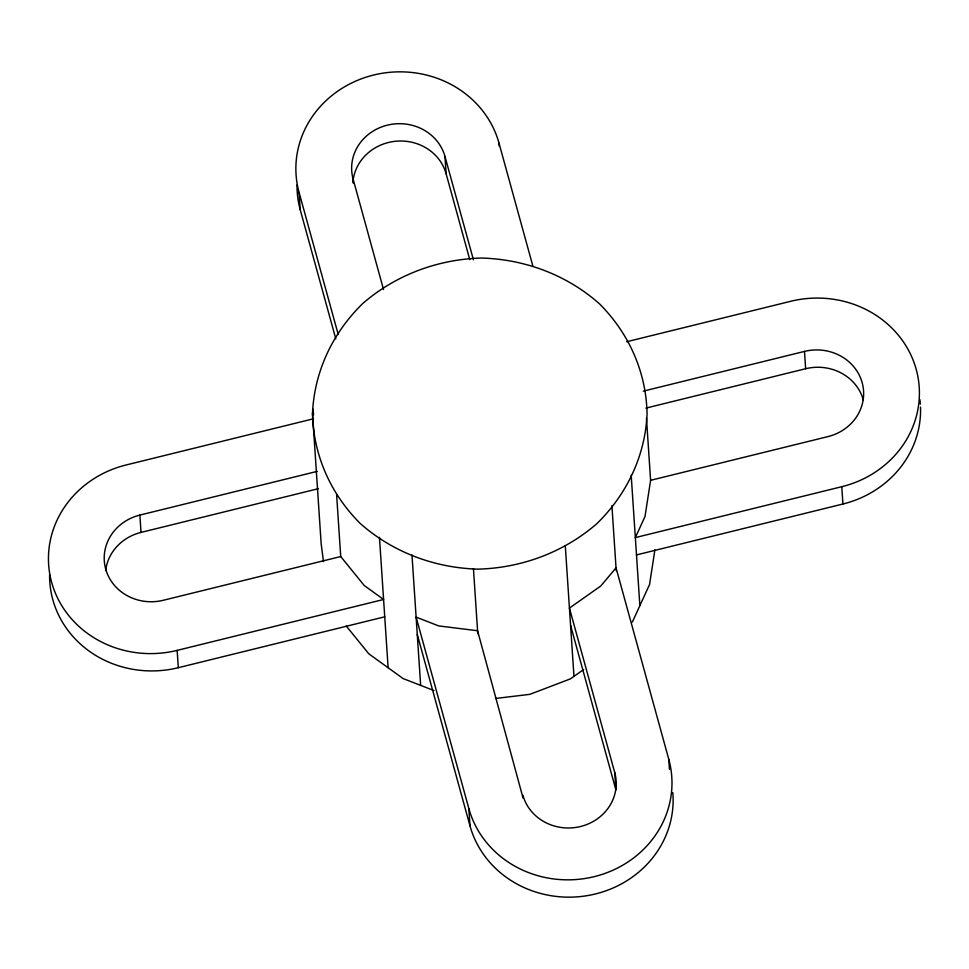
<?xml version="1.0" encoding="UTF-8"?>
<svg xmlns="http://www.w3.org/2000/svg" width="969" height="969" viewBox="0 0 969 969"><rect width="100%" height="100%" fill="white"/><g stroke="black" fill="none" stroke-linecap="round" stroke-linejoin="round"><path stroke-width="1.45" d="M312.49 413.291C314.404 371.151 332.779 332.718 362.878 303.394C395.982 274.784 438.097 259.183 481.738 258.045C525.089 259.329 566.926 274.954 599.472 303.818C628.966 333.384 646.25 372.011 647.086 413.896C645.172 456.048 626.798 494.481 596.71 523.805C563.595 552.415 521.479 568.004 477.838 569.142C434.5 567.87 392.651 552.245 360.117 523.369C330.611 493.815 313.326 455.188 312.49 413.291L321.163 543.706L323.464 561.608M646.456 417.99L650.599 480.321L645.015 516.477L635.337 537.601L841.77 486.704A103.198 95.895 -3.8 0 0 916.202 369.346A103.198 95.895 -3.8 0 0 790.692 301.298L626.725 341.73M654.899 549.847L649.545 584.561L632.357 622.05M583.629 669.555L570.414 678.869L529.861 694.337L495.474 698.479M313.471 418.778L126.079 464.987A103.198 95.895 -3.8 0 0 51.648 582.333A103.198 95.895 -3.8 0 0 177.157 650.381L383.591 599.484L364.247 585.53L340.725 556.545L336.594 494.396M340.725 556.545L163.349 600.271A47.42 44.053 -3.8 0 1 105.682 569.009A47.42 44.053 -3.8 0 1 139.887 515.084L317.251 471.358M643.246 391.161L804.5 351.408A47.42 44.053 -3.8 0 1 862.168 382.67A47.42 44.053 -3.8 0 1 827.974 436.595L650.599 480.321M105.645 570.608A47.42 44.053 -3.8 0 1 141.026 532.405L318.401 488.679M645.863 408.119L805.651 368.729A47.42 44.053 -3.8 0 1 863.318 399.991M49.601 574.823A103.198 95.895 -3.8 0 0 178.308 667.702L384.741 616.805M636.488 554.922L842.921 504.013A103.198 95.895 -3.8 0 0 920.502 407.101M433.955 690.558L403.116 678.566L368.777 653.784L346.199 625.962M335.783 338.799L300.22 209.728L299.07 192.407A103.198 95.895 -3.8 0 1 373.501 75.061A103.198 95.895 -3.8 0 1 498.999 143.109L532.95 266.39M669.446 769.374L668.78 759.272L616.042 567.834L600.828 585.954L569.433 608.108L614.746 772.596L615.799 788.475M383.53 289.501L353.104 179.083A47.42 44.053 -3.8 0 1 387.297 125.171A47.42 44.053 -3.8 0 1 444.965 156.433L473.429 259.789M570.584 625.429L615.896 789.917M444.965 156.433L446.115 173.754L469.771 259.644M523.078 798.129L477.572 630.746L438.739 625.926L416.113 617.12L468.851 808.57L470.001 825.891A103.198 95.895 -3.8 0 0 586.948 895.695A103.198 95.895 -3.8 0 0 672.801 792.594M299.07 192.407L338.229 334.535M417.264 634.441L470.001 825.891M841.77 486.704L842.921 504.013M804.5 351.408L805.651 368.729M631.194 475.27L639.867 605.686M611.911 505.685L616.223 570.717M565.302 545.947L573.963 676.362M498.999 143.109L499.192 146.004M473.441 568.597L477.765 633.641M411.982 554.971L420.655 685.386M379.46 537.335L388.121 667.75M353.201 180.525L353.394 183.407M313.132 409.209L313.52 415.12M177.157 650.381L178.308 667.702M139.887 515.084L141.026 532.405M352.922 182.124A47.42 44.053 -3.8 0 1 396.079 141.208A47.42 44.053 -3.8 0 1 446.115 173.754M300.22 209.728A103.198 95.895 -3.8 0 1 297.023 184.897M668.78 759.272A103.198 95.895 -3.8 0 1 594.348 876.618A103.198 95.895 -3.8 0 1 468.851 808.57M614.746 772.596A47.42 44.053 -3.8 0 1 580.552 826.509A47.42 44.053 -3.8 0 1 522.885 795.246M919.92 399.712A103.198 95.895 -3.8 0 1 920.344 404.146"/></g></svg>
